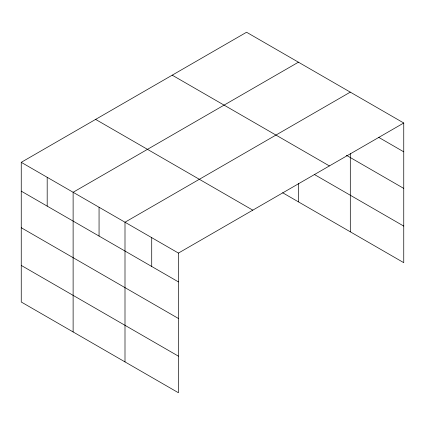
<?xml version="1.0" encoding="UTF-8"?>
<svg xmlns="http://www.w3.org/2000/svg" width="425" height="425" viewBox="0 0 425 425"><rect width="100%" height="100%" fill="white"/><g stroke="black" fill="none" stroke-linecap="round" stroke-linejoin="round"><path stroke-width="0.64" d="M21.25 162.329L178.442 253.082L178.442 392.753L21.25 302L21.25 162.329L246.558 32.247L403.75 123L403.75 262.671L282.646 192.753M298.435 62.193L73.121 192.275L73.121 331.952M350.306 92.14L124.998 222.222L124.998 361.898M178.442 253.082L403.75 123M378.733 137.376L403.75 151.821M346.359 155.268L403.75 188.403M172.21 75.172L329.396 165.925M314.218 174.404L403.75 226.089M95.604 119.398L252.79 210.152M21.25 191.149L178.442 281.902M21.25 227.731L178.442 318.484M21.25 265.418L178.442 356.171M350.306 153.627L350.306 231.816M298.435 183.579L298.435 201.87M151.72 237.649L151.72 266.47M99.057 207.251L99.057 236.072M47.186 177.299L47.186 206.12"/></g></svg>
